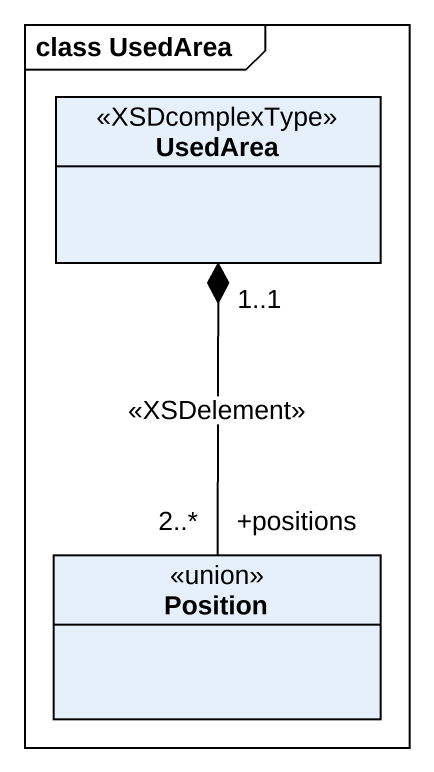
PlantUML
@startuml
mainframe class UsedArea
hide circle
hide empty members
class UsedArea <<XSDcomplexType>>
class Position <<union>>
UsedArea "1..1" *-- "+positions\n2..*" Position : <<XSDelement>>
@enduml
